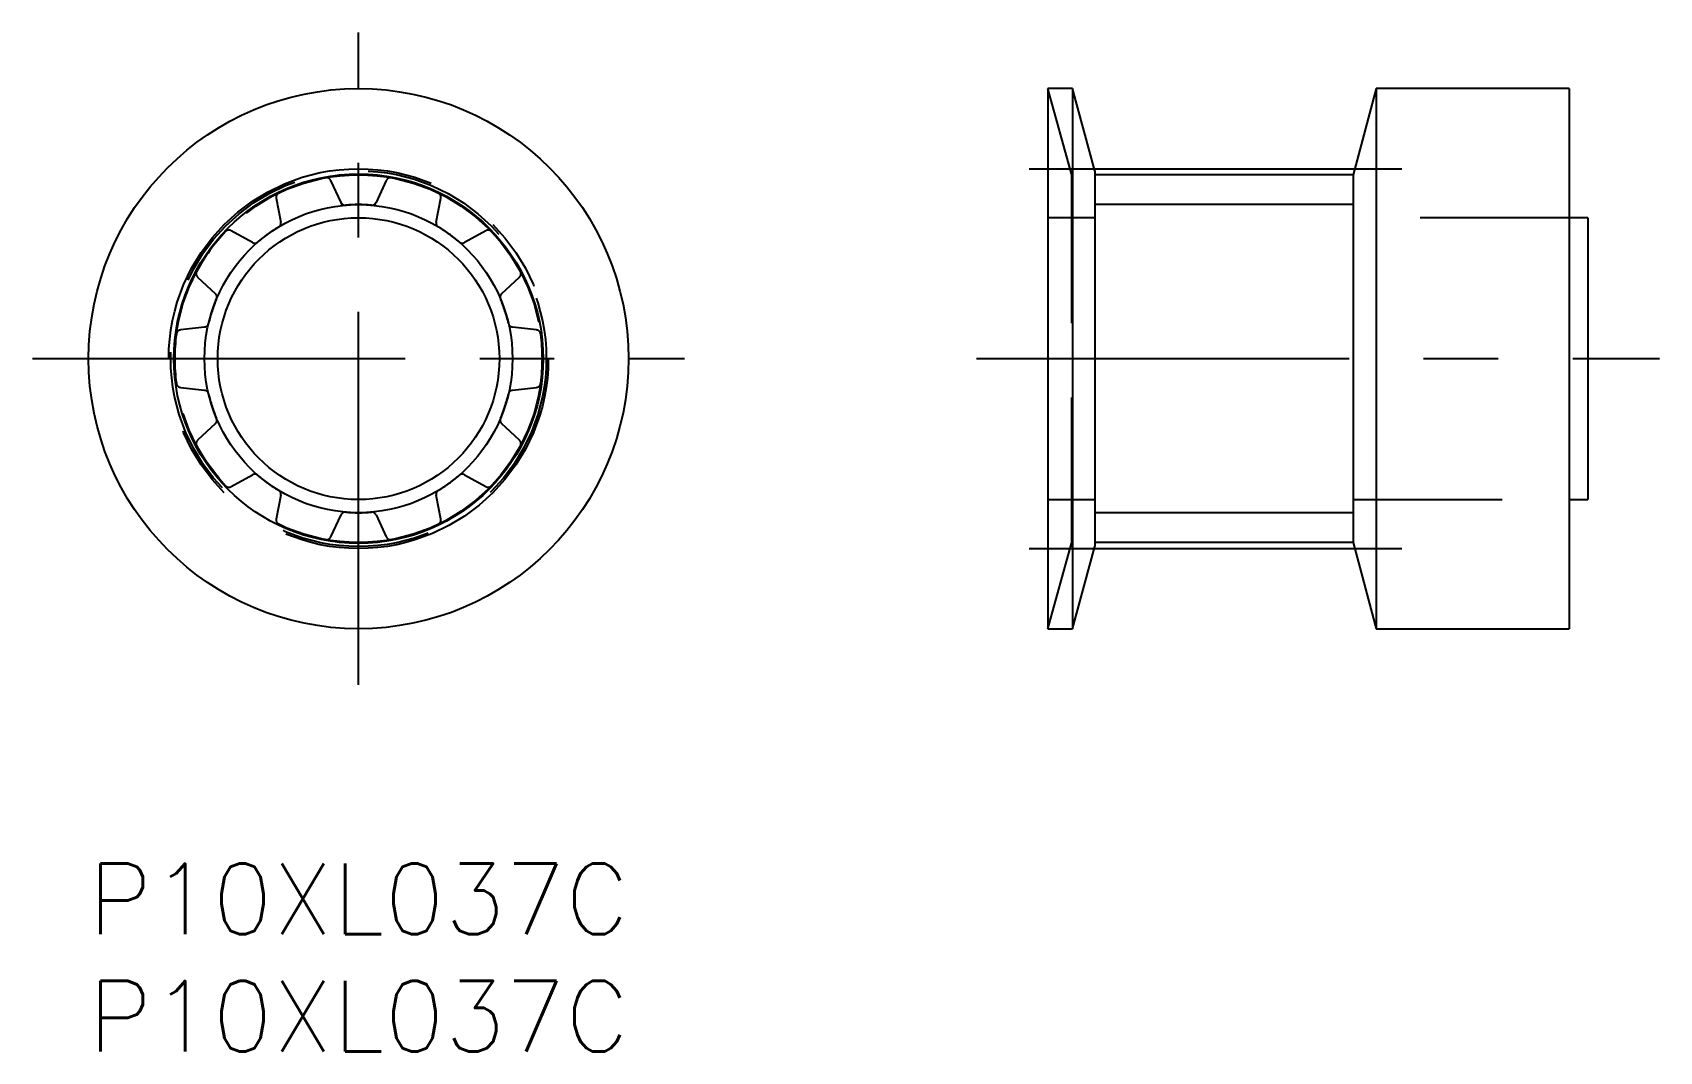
# Model space of a CAD drawing. Extents: x -2.4 to 66.9, y -8 to 35.4.
import ezdxf

# ---------------------------------------------------------------- set-up
doc = ezdxf.new("R2010")
doc.units = 0
doc.header["$LTSCALE"] = 0.5
for name, pattern in [('CENTER', [50.8, 31.75, -6.35, 6.35, -6.35]), ('DASHED', [19.05, 12.7, -6.35]), ('PHANTOM', [63.5, 31.75, -6.35, 6.35, -6.35, 6.35, -6.35])]:
    doc.linetypes.add(name, pattern=pattern)
for name, color, linetype in [('MSM_CENTER', 1, 'CENTER'), ('MSM_CONTINUOUS', 7, 'CONTINUOUS'), ('MSM_DASHED', 4, 'DASHED'), ('MSM_IMAGINARY', 6, 'PHANTOM'), ('MSM_NARROW', 5, 'CONTINUOUS'), ('MSM_PART_NUMBER', 7, 'CONTINUOUS')]:
    doc.layers.add(name, color=color, linetype=linetype)
doc.styles.get("Standard").update_dxf_attribs({"font": 'txt.shx', "height": 3, "bigfont": 'bigfont.shx'})

msp = doc.modelspace()

# ---------------------------------------------------------------- linework, layer by layer
at = {"layer": 'MSM_CENTER'}
for p, q in [((11.5, 7.614), (11.5, 35.386)), ((40.073, 29.585), (56.711, 29.585)), ((-2.386, 21.5), (25.386, 21.5)), ((37.822, 21.5), (66.917, 21.5)), ((40.073, 13.415), (56.711, 13.415))]:
    msp.add_line(p, q, dxfattribs=at)
msp.add_circle((11.5, 21.5), 8.085, dxfattribs=at)
at = {"layer": 'MSM_CONTINUOUS'}
for p, q in [((41.907, 33), (40.869, 33)), ((40.869, 33), (40.869, 10)), ((42.869, 29.5), (41.907, 33)), ((41.907, 33), (41.907, 10)), ((54.853, 33), (53.869, 29.33)), ((63.069, 33), (54.853, 33)), ((54.853, 33), (54.853, 10)), ((63.069, 33), (63.069, 10)), ((42.869, 29.5), (42.869, 13.5)), ((53.869, 29.33), (42.869, 29.33)), ((53.869, 29.33), (53.869, 13.67)), ((63.869, 27.5), (63.069, 27.5)), ((63.869, 27.5), (63.869, 15.5)), ((63.069, 15.5), (63.869, 15.5)), ((41.907, 10), (42.869, 13.5)), ((53.869, 13.67), (42.869, 13.67)), ((53.869, 13.67), (54.853, 10)), ((40.869, 10), (41.907, 10)), ((54.853, 10), (63.069, 10))]:
    msp.add_line(p, q, dxfattribs=at)
for radius in [11.5, 7.865, 6]:
    msp.add_circle((11.5, 21.5), radius, dxfattribs=at)
at = {"layer": 'MSM_DASHED'}
for p, q in [((41.869, 29.365), (40.869, 33)), ((41.869, 29.365), (41.869, 13.635)), ((10.755, 28.152), (10.317, 29.092)), ((12.683, 29.092), (12.245, 28.152)), ((7.995, 28.337), (8.192, 27.319)), ((14.808, 27.319), (15.005, 28.337)), ((42.869, 27.5), (40.869, 27.5)), ((63.069, 27.5), (53.869, 27.5)), ((63.069, 27.5), (53.869, 27.5)), ((6.988, 26.444), (6.081, 26.947)), ((16.919, 26.947), (16.012, 26.444)), ((4.645, 24.971), (5.404, 24.264)), ((17.596, 24.264), (18.355, 24.971)), ((4.944, 22.847), (3.914, 22.721)), ((19.086, 22.721), (18.056, 22.847)), ((3.914, 20.279), (4.944, 20.153)), ((18.056, 20.153), (19.086, 20.279)), ((5.404, 18.736), (4.645, 18.029)), ((18.355, 18.029), (17.596, 18.736)), ((6.081, 16.053), (6.988, 16.556)), ((16.012, 16.556), (16.919, 16.053)), ((8.192, 15.681), (7.995, 14.663)), ((15.005, 14.663), (14.808, 15.681)), ((40.869, 15.5), (42.869, 15.5)), ((53.869, 15.5), (63.069, 15.5)), ((53.869, 15.5), (63.069, 15.5)), ((10.317, 13.908), (10.755, 14.848)), ((12.245, 14.848), (12.683, 13.908)), ((40.869, 10), (41.869, 13.635))]:
    msp.add_line(p, q, dxfattribs=at)
msp.add_circle((11.5, 21.5), 8, dxfattribs=at)
for centre, radius, start, end in [((11.5, 21.5), 7.83, 100.29825, 115.70175), ((10.136, 29.007), 0.2, 25, 100.29828), ((12.864, 29.007), 0.2, 79.70175, 155), ((11.5, 21.5), 7.83, 64.29825, 79.70175), ((8.191, 28.375), 0.2, 115.70175, 191), ((14.809, 28.375), 0.2, 349, 64.29825), ((10.937, 28.236), 0.2, 205, 274.78028), ((11.5, 21.5), 6.56, 85.21972, 94.78028), ((12.063, 28.236), 0.2, 265.21975, 335), ((11.5, 21.5), 6.56, 121.21972, 130.78028), ((7.996, 27.281), 0.2, 301.21972, 11), ((15.004, 27.281), 0.2, 169, 238.78028), ((11.5, 21.5), 6.56, 49.21972, 58.78028), ((11.5, 21.5), 7.83, 136.29825, 151.70175), ((5.984, 26.772), 0.2, 61, 136.29828), ((7.085, 26.619), 0.2, 241, 310.78028), ((15.915, 26.619), 0.2, 229.21975, 299), ((17.016, 26.772), 0.2, 43.70175, 119), ((11.5, 21.5), 7.83, 28.29825, 43.70175), ((4.782, 25.117), 0.2, 151.70175, 227), ((18.218, 25.117), 0.2, 313, 28.29825), ((5.267, 24.117), 0.2, 337.21972, 47), ((17.733, 24.117), 0.2, 133, 202.78028), ((11.5, 21.5), 6.56, 157.21972, 166.78028), ((11.5, 21.5), 6.56, 13.21972, 22.78028), ((4.919, 23.046), 0.2, 277, 346.78028), ((18.081, 23.046), 0.2, 193.21975, 263), ((11.5, 21.5), 7.83, 172.29825, 187.70175), ((3.939, 22.523), 0.2, 97, 172.29828), ((19.061, 22.523), 0.2, 7.70175, 83), ((11.5, 21.5), 7.83, 352.29825, 7.70175), ((3.939, 20.477), 0.2, 187.70175, 263), ((4.919, 19.954), 0.2, 13.21972, 83), ((18.081, 19.954), 0.2, 97, 166.78028), ((19.061, 20.477), 0.2, 277, 352.29828), ((11.5, 21.5), 6.56, 193.21972, 202.78028), ((11.5, 21.5), 6.56, 337.21972, 346.78028), ((5.267, 18.883), 0.2, 313, 22.78028), ((17.733, 18.883), 0.2, 157.21972, 227), ((4.782, 17.883), 0.2, 133, 208.29828), ((18.218, 17.883), 0.2, 331.70175, 47), ((11.5, 21.5), 7.83, 208.29825, 223.70175), ((11.5, 21.5), 7.83, 316.29825, 331.70175), ((5.984, 16.228), 0.2, 223.70175, 299), ((7.085, 16.381), 0.2, 49.21972, 119), ((11.5, 21.5), 6.56, 229.21972, 238.78028), ((11.5, 21.5), 6.56, 301.21972, 310.78028), ((15.915, 16.381), 0.2, 61, 130.78028), ((17.016, 16.228), 0.2, 241, 316.29828), ((7.996, 15.719), 0.2, 349, 58.78028), ((15.004, 15.719), 0.2, 121.21975, 191), ((8.191, 14.625), 0.2, 169, 244.29825), ((10.937, 14.764), 0.2, 85.21972, 155), ((11.5, 21.5), 6.56, 265.21972, 274.78028), ((12.063, 14.764), 0.2, 25, 94.78028), ((14.809, 14.625), 0.2, 295.70175, 11), ((11.5, 21.5), 7.83, 244.29825, 259.70175), ((10.136, 13.993), 0.2, 259.70175, 335), ((12.864, 13.993), 0.2, 205, 280.29828), ((11.5, 21.5), 7.83, 280.29825, 295.70175)]:
    msp.add_arc(centre, radius, start, end, dxfattribs=at)
at = {"layer": 'MSM_IMAGINARY'}
msp.add_circle((11.5, 21.5), 7.83, dxfattribs=at)
at = {"layer": 'MSM_NARROW'}
for p, q in [((10.815, 28.024), (10.755, 28.152)), ((12.185, 28.024), (12.245, 28.152)), ((53.869, 28.06), (42.869, 28.06)), ((53.869, 14.94), (42.869, 14.94))]:
    msp.add_line(p, q, dxfattribs=at)
msp.add_circle((11.5, 21.5), 6.56, dxfattribs=at)

# ---------------------------------------------------------------- texts
at = {"layer": 'MSM_PART_NUMBER'}
for p in [(0, -3), (0, -8)]:
    msp.add_text('P10XL037C', height=3, dxfattribs=at).set_placement(p)

doc.saveas('drawing.dxf')
